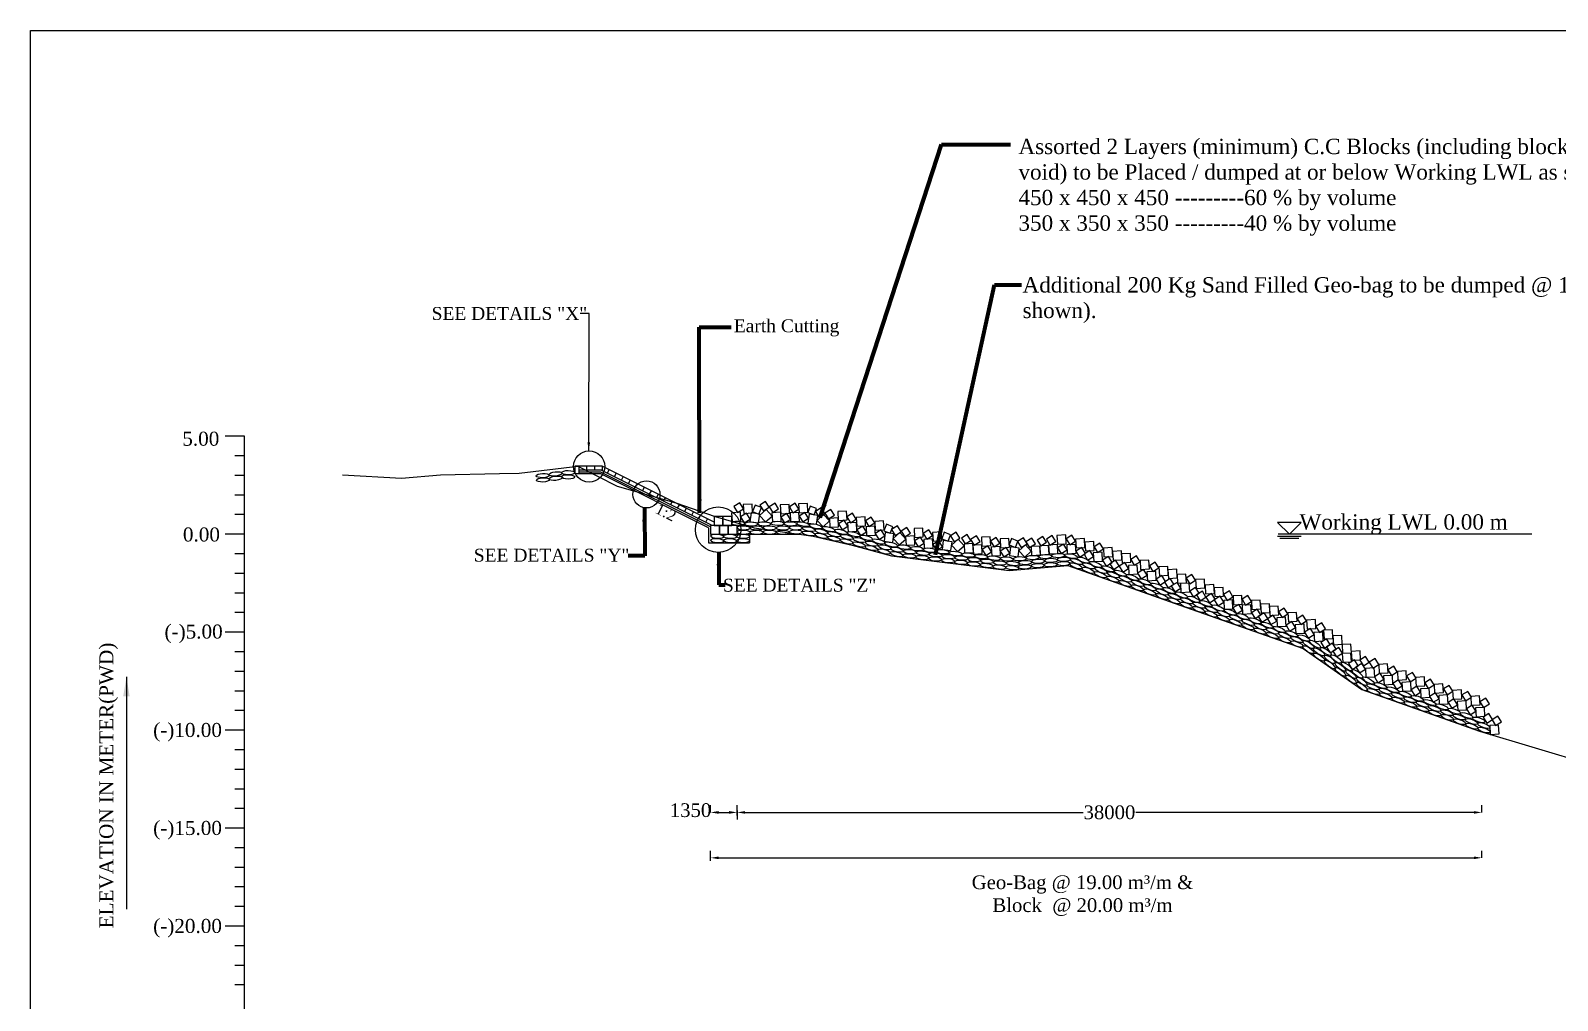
# Model space of a CAD drawing. Header units: metres. Extents: x -2434 to 11656, y -15288 to 8109.
# Drawn here: x 1114.7 to 1192.6, y -14076.8 to -14027.3 of the extents above; entities that cross this region are included whole.
import ezdxf

# ---------------------------------------------------------------- set-up
doc = ezdxf.new("R2010")
doc.units = ezdxf.units.M
doc.layers.add('LINE', color=7, linetype='Continuous')
doc.styles.get("Standard").update_dxf_attribs({"font": 'times.ttf'})
doc.dimstyles.get("Standard").update_dxf_attribs({"dimtxt": 0.5, "dimasz": 0.4075, "dimexe": 0.364, "dimexo": 0.219, "dimgap": 0.09, "dimtad": 0, "dimdec": 0, "dimlfac": 1000, "dimzin": 0, "dimdsep": 46, "dimtxsty": 'Standard', "dimcen": 0.09, "dimadec": 0, "dimazin": 0, "dimtfac": 1, "dimtdec": 0, "dimtofl": 0, "dimtmove": 0, "dimatfit": 3, "dimfxl": 1, "dimtolj": 1, "dimtzin": 0, "dimarcsym": 0})

# ---------------------------------------------------------------- blocks, each defined once
blk = doc.blocks.new('*D521')
at = {"color": 0, "lineweight": -2, "ltscale": 0.5}
for p, q in [((1150.79, -14067.39), (1150.79, -14066.876)), ((1151.197, -14067.24), (1168.447, -14067.24)), ((1188.382, -14067.24), (1171.132, -14067.24)), ((1188.79, -14067.24), (1188.79, -14066.876))]:
    blk.add_line(p, q, dxfattribs=at)
at = {"color": 0, "linetype": 'Continuous', "lineweight": -3, "ltscale": 0.5}
for points in [[(1151.197, -14067.172), (1151.197, -14067.308), (1150.79, -14067.24)], [(1188.382, -14067.172), (1188.382, -14067.308), (1188.79, -14067.24)]]:
    blk.add_solid(points, dxfattribs=at)
at = {"layer": 'Defpoints', "color": 0, "linetype": 'Continuous', "lineweight": -3, "ltscale": 0.5}
for p in [(1188.79, -14067.24), (1188.79, -14067.24), (1150.79, -14072.938)]:
    blk.add_point(p, dxfattribs=at)
at = {"color": 0, "linetype": 'Continuous', "lineweight": -3, "ltscale": 0.5, "insert": (1169.79, -14067.24), "char_height": 0.7, "attachment_point": 5}
blk.add_mtext('\\A1;38000', dxfattribs=at)
blk = doc.blocks.new('*D522')
at = {"color": 0, "lineweight": -2, "ltscale": 0.5}
for p, q in [((1149.44, -14067.24), (1149.44, -14066.876)), ((1149.847, -14067.24), (1150.382, -14067.24)), ((1150.79, -14067.144), (1150.79, -14067.604))]:
    blk.add_line(p, q, dxfattribs=at)
at = {"color": 0, "linetype": 'Continuous', "lineweight": -3, "ltscale": 0.5}
for points in [[(1149.847, -14067.172), (1149.847, -14067.308), (1149.44, -14067.24)], [(1150.382, -14067.172), (1150.382, -14067.308), (1150.79, -14067.24)]]:
    blk.add_solid(points, dxfattribs=at)
at = {"layer": 'Defpoints', "color": 0, "linetype": 'Continuous', "lineweight": -3, "ltscale": 0.5}
for p in [(1149.44, -14067.24), (1150.79, -14066.925), (1150.79, -14067.24)]:
    blk.add_point(p, dxfattribs=at)
at = {"color": 0, "linetype": 'Continuous', "lineweight": -3, "ltscale": 0.5, "insert": (1148.416, -14067.129), "char_height": 0.7, "attachment_point": 5}
blk.add_mtext('\\A1;1350', dxfattribs=at)
blk = doc.blocks.new('*D523')
at = {"color": 0, "lineweight": -2, "ltscale": 0.5}
for p, q in [((1149.44, -14069.707), (1149.44, -14069.193)), ((1149.847, -14069.557), (1188.382, -14069.557)), ((1188.79, -14069.557), (1188.79, -14069.193))]:
    blk.add_line(p, q, dxfattribs=at)
at = {"color": 0, "linetype": 'Continuous', "lineweight": -3, "ltscale": 0.5}
for points in [[(1149.847, -14069.489), (1149.847, -14069.625), (1149.44, -14069.557)], [(1188.382, -14069.489), (1188.382, -14069.625), (1188.79, -14069.557)]]:
    blk.add_solid(points, dxfattribs=at)
at = {"layer": 'Defpoints', "color": 0, "linetype": 'Continuous', "lineweight": -3, "ltscale": 0.5}
for p in [(1188.79, -14069.557), (1188.79, -14069.557), (1149.44, -14075.601)]:
    blk.add_point(p, dxfattribs=at)
at = {"color": 0, "linetype": 'Continuous', "lineweight": -3, "ltscale": 0.5, "insert": (1168.415, -14071.49), "char_height": 0.7, "attachment_point": 5}
blk.add_mtext('\\A1;Geo-Bag @ 19.00 m³/m &\\PBlock  @ 20.00 m³/m', dxfattribs=at)

msp = doc.modelspace()

# ---------------------------------------------------------------- linework, layer by layer
at = {"color": 0, "lineweight": -2}
for p, q in [((1125.667856, -14048.045608), (1124.667856, -14048.045608)), ((1125.667856, -14088.349423), (1125.667856, -14048.045608)), ((1125.667856, -14049.045608), (1125.167856, -14049.045608)), ((1125.667856, -14050.045608), (1125.167856, -14050.045608)), ((1125.667856, -14051.045608), (1125.167856, -14051.045608)), ((1125.667856, -14052.045608), (1125.167856, -14052.045608)), ((1125.667856, -14053.045608), (1124.667856, -14053.045608)), ((1125.667856, -14054.045608), (1125.167856, -14054.045608)), ((1125.667856, -14055.045608), (1125.167856, -14055.045608)), ((1125.667856, -14056.045608), (1125.167856, -14056.045608)), ((1125.667856, -14057.045608), (1125.167856, -14057.045608)), ((1125.667856, -14058.045608), (1124.667856, -14058.045608)), ((1125.667856, -14059.045608), (1125.167856, -14059.045608)), ((1125.667856, -14060.045608), (1125.167856, -14060.045608)), ((1125.667856, -14061.045608), (1125.167856, -14061.045608)), ((1125.667856, -14062.045608), (1125.167856, -14062.045608)), ((1125.667856, -14063.045608), (1124.667856, -14063.045608)), ((1125.667856, -14064.045608), (1125.167856, -14064.045608)), ((1125.667856, -14065.045608), (1125.167856, -14065.045608)), ((1125.667856, -14066.045608), (1125.167856, -14066.045608)), ((1125.667856, -14067.045608), (1125.167856, -14067.045608)), ((1125.667856, -14068.045608), (1124.667856, -14068.045608)), ((1125.667856, -14069.045608), (1125.167856, -14069.045608)), ((1125.667856, -14070.045608), (1125.167856, -14070.045608)), ((1125.667856, -14071.045608), (1125.167856, -14071.045608)), ((1125.667856, -14072.045608), (1125.167856, -14072.045608)), ((1125.667856, -14073.045608), (1124.667856, -14073.045608)), ((1125.667856, -14074.045608), (1125.167856, -14074.045608)), ((1125.667856, -14075.045608), (1125.167856, -14075.045608)), ((1125.667856, -14076.045608), (1125.167856, -14076.045608))]:
    msp.add_line(p, q, dxfattribs=at)
at = {"color": 0, "linetype": 'Continuous', "lineweight": -3, "ltscale": 0.5}
for p, q in [((1139.667856, -14049.929608), (1142.667856, -14049.569608)), ((1143.910097, -14049.569608), (1142.510097, -14049.569608)), ((1142.510097, -14049.569608), (1142.510097, -14049.969608)), ((1142.667856, -14049.569608), (1144.667856, -14050.589608)), ((1142.710097, -14049.569608), (1142.710097, -14049.969608)), ((1143.110097, -14049.569608), (1143.110097, -14049.769608)), ((1143.510097, -14049.569608), (1143.510097, -14049.769608)), ((1149.622836, -14052.425977), (1143.910097, -14049.569608)), ((1143.910097, -14049.569608), (1143.910097, -14049.769608)), ((1130.667856, -14050.009608), (1133.667856, -14050.189608)), ((1133.667856, -14050.189608), (1135.667856, -14050.009608)), ((1135.667856, -14050.009608), (1138.667856, -14049.949608)), ((1138.667856, -14049.949608), (1139.667856, -14049.929608)), ((1143.834604, -14049.969608), (1142.510097, -14049.969608)), ((1143.910097, -14049.769608), (1142.710097, -14049.769608)), ((1143.839277, -14049.869608), (1142.710097, -14049.869608)), ((1149.339635, -14052.722123), (1143.834604, -14049.969608)), ((1149.439635, -14052.669787), (1143.839277, -14049.869608)), ((1149.514884, -14052.595608), (1143.862884, -14049.769608)), ((1144.182069, -14049.9292), (1144.271512, -14049.750315)), ((1144.53984, -14050.108086), (1144.629283, -14049.9292)), ((1144.897611, -14050.286971), (1144.987053, -14050.108086)), ((1145.255382, -14050.465857), (1145.344824, -14050.286971)), ((1144.667856, -14050.589608), (1147.667856, -14051.439608)), ((1145.613152, -14050.644742), (1145.702595, -14050.465857)), ((1145.970923, -14050.823628), (1146.060366, -14050.644742)), ((1146.328694, -14051.002513), (1146.418137, -14050.823628)), ((1146.686465, -14051.181398), (1146.775908, -14051.002513)), ((1147.044236, -14051.360284), (1147.133679, -14051.181398)), ((1147.402007, -14051.539169), (1147.49145, -14051.360284)), ((1147.667856, -14051.439608), (1149.667856, -14052.145608)), ((1147.759778, -14051.718055), (1147.84922, -14051.539169)), ((1148.117549, -14051.89694), (1148.206991, -14051.718055)), ((1148.475319, -14052.075826), (1148.564762, -14051.89694)), ((1148.83309, -14052.254711), (1148.922533, -14052.075826)), ((1149.190861, -14052.433597), (1149.280304, -14052.254711)), ((1149.667856, -14052.145608), (1151.667856, -14052.725608)), ((1178.967258, -14053.045608), (1178.367258, -14052.445608)), ((1179.567258, -14052.445608), (1178.367258, -14052.445608)), ((1178.967258, -14053.045608), (1179.567258, -14052.445608)), ((1149.339635, -14053.488872), (1151.432038, -14053.488872)), ((1149.439635, -14053.045608), (1153.953571, -14053.045608)), ((1151.432038, -14053.04617), (1151.432038, -14053.488872)), ((1151.667856, -14052.725608), (1154.667856, -14053.145608)), ((1154.667856, -14053.145608), (1156.667856, -14053.595608)), ((1178.367258, -14053.145608), (1179.567258, -14053.145608)), ((1191.341146, -14053.045608), (1178.396477, -14053.045608)), ((1178.487258, -14053.245608), (1179.447258, -14053.245608)), ((1156.667856, -14053.595608), (1158.667856, -14054.145608)), ((1158.667856, -14054.145608), (1164.667856, -14054.895608)), ((1164.667856, -14054.895608), (1167.667856, -14054.635608)), ((1167.667856, -14054.635608), (1173.667856, -14056.765608)), ((1173.667856, -14056.765608), (1179.667856, -14058.875608)), ((1179.667856, -14058.875608), (1182.667856, -14060.975608)), ((1182.667856, -14060.975608), (1188.667856, -14063.085608)), ((1188.667856, -14063.085608), (1194.667856, -14064.885608))]:
    msp.add_line(p, q, dxfattribs=at)
at = {"color": 0, "lineweight": -3, "ltscale": 0.5}
msp.add_line((1149.339635, -14052.722123), (1149.339635, -14053.488872), dxfattribs=at)
at = {"color": 0, "linetype": 'Continuous', "lineweight": -3, "ltscale": 0.5}
for points in [[(1150.534128, -14052.398457), (1150.983433, -14052.37347), (1150.958446, -14051.924164), (1150.509141, -14051.949151), (1150.534128, -14052.398457)], [(1150.814641, -14051.932162), (1151.111165, -14051.746221), (1150.925224, -14051.449698), (1150.628701, -14051.635638), (1150.814641, -14051.932162)], [(1151.132795, -14051.981388), (1151.5821, -14051.956401), (1151.557113, -14051.507095), (1151.107808, -14051.532082), (1151.132795, -14051.981388)], [(1151.581883, -14051.887446), (1151.90848, -14052.013279), (1152.034314, -14051.686682), (1151.707716, -14051.560848), (1151.581883, -14051.887446)], [(1152.575704, -14052.115343), (1152.272217, -14051.783085), (1151.939959, -14052.086572), (1152.243446, -14052.41883), (1152.575704, -14052.115343)], [(1152.137708, -14051.850784), (1152.434231, -14051.664844), (1152.248291, -14051.368321), (1151.951767, -14051.554261), (1152.137708, -14051.850784)], [(1152.616847, -14051.943305), (1152.91337, -14051.757365), (1152.727429, -14051.460841), (1152.430906, -14051.646782), (1152.616847, -14051.943305)], [(1152.592571, -14052.399865), (1153.041876, -14052.374878), (1153.016889, -14051.925572), (1152.567584, -14051.950559), (1152.592571, -14052.399865)], [(1153.02283, -14051.997595), (1153.472135, -14051.972608), (1153.447148, -14051.523302), (1152.997843, -14051.548289), (1153.02283, -14051.997595)], [(1153.644558, -14051.944797), (1153.941081, -14051.758857), (1153.755141, -14051.462333), (1153.458617, -14051.648274), (1153.644558, -14051.944797)], [(1153.520926, -14052.402853), (1153.970232, -14052.377867), (1153.945245, -14051.928561), (1153.495939, -14051.953548), (1153.520926, -14052.402853)], [(1153.952292, -14051.94876), (1154.401598, -14051.923773), (1154.376611, -14051.474467), (1153.927305, -14051.499454), (1153.952292, -14051.94876)], [(1154.397548, -14051.932569), (1154.724146, -14052.058403), (1154.849979, -14051.731805), (1154.523382, -14051.605972), (1154.397548, -14051.932569)], [(1154.975529, -14052.186054), (1155.272052, -14052.000114), (1155.086111, -14051.70359), (1154.789588, -14051.889531), (1154.975529, -14052.186054)], [(1155.461973, -14052.260167), (1155.758496, -14052.074227), (1155.572555, -14051.777703), (1155.276032, -14051.963644), (1155.461973, -14052.260167)], [(1155.952863, -14052.338132), (1156.402169, -14052.313145), (1156.377182, -14051.863839), (1155.927876, -14051.888826), (1155.952863, -14052.338132)], [(1151.15945, -14052.456442), (1151.455973, -14052.270502), (1151.270032, -14051.973978), (1150.973509, -14052.159919), (1151.15945, -14052.456442)], [(1151.948199, -14052.019224), (1151.502012, -14051.960764), (1151.443552, -14052.40695), (1151.889739, -14052.46541), (1151.948199, -14052.019224)], [(1153.215498, -14052.471616), (1153.512021, -14052.285675), (1153.32608, -14051.989152), (1153.029557, -14052.175092), (1153.215498, -14052.471616)], [(1154.1405, -14052.417035), (1154.437023, -14052.231095), (1154.251083, -14051.934571), (1153.954559, -14052.120512), (1154.1405, -14052.417035)], [(1154.907813, -14052.08604), (1154.461626, -14052.02758), (1154.403166, -14052.473767), (1154.849353, -14052.532227), (1154.907813, -14052.08604)], [(1155.508373, -14052.368585), (1155.204885, -14052.036327), (1154.872627, -14052.339815), (1155.176115, -14052.672073), (1155.508373, -14052.368585)], [(1155.524281, -14052.688307), (1155.973587, -14052.66332), (1155.9486, -14052.214014), (1155.499294, -14052.239001), (1155.524281, -14052.688307)], [(1156.145531, -14052.812152), (1156.442055, -14052.626212), (1156.256114, -14052.329688), (1155.959591, -14052.515629), (1156.145531, -14052.812152)], [(1156.577491, -14052.459747), (1156.874014, -14052.273807), (1156.688074, -14051.977283), (1156.39155, -14052.163224), (1156.577491, -14052.459747)], [(1156.458244, -14052.914642), (1156.907549, -14052.889655), (1156.882562, -14052.440349), (1156.433257, -14052.465336), (1156.458244, -14052.914642)], [(1156.898455, -14052.638355), (1157.347761, -14052.613368), (1157.322774, -14052.164062), (1156.873468, -14052.189049), (1156.898455, -14052.638355)], [(1157.091123, -14053.112376), (1157.387647, -14052.926435), (1157.201706, -14052.629912), (1156.905183, -14052.815852), (1157.091123, -14053.112376)], [(1157.52182, -14052.657493), (1157.818343, -14052.471552), (1157.632403, -14052.175029), (1157.33588, -14052.360969), (1157.52182, -14052.657493)], [(1157.398188, -14053.115549), (1157.847494, -14053.090562), (1157.822507, -14052.641256), (1157.373201, -14052.666243), (1157.398188, -14053.115549)], [(1157.839228, -14052.842397), (1158.288533, -14052.81741), (1158.263546, -14052.368105), (1157.814241, -14052.393092), (1157.839228, -14052.842397)], [(1158.281945, -14052.865162), (1158.608542, -14052.990996), (1158.734376, -14052.664398), (1158.407778, -14052.538565), (1158.281945, -14052.865162)], [(1158.860867, -14053.106452), (1159.157391, -14052.920512), (1158.97145, -14052.623988), (1158.674927, -14052.809929), (1158.860867, -14053.106452)], [(1159.349498, -14053.18104), (1159.646021, -14052.995099), (1159.460081, -14052.698576), (1159.163557, -14052.884516), (1159.349498, -14053.18104)], [(1158.027435, -14053.310673), (1158.323958, -14053.124732), (1158.138018, -14052.828209), (1157.841495, -14053.014149), (1158.027435, -14053.310673)], [(1158.792209, -14053.018633), (1158.346022, -14052.960173), (1158.287562, -14053.40636), (1158.733749, -14053.46482), (1158.792209, -14053.018633)], [(1159.393711, -14053.288983), (1159.090224, -14052.956725), (1158.757966, -14053.260213), (1159.061453, -14053.592471), (1159.393711, -14053.288983)], [(1159.411806, -14053.609179), (1159.861112, -14053.584192), (1159.836125, -14053.134887), (1159.386819, -14053.159873), (1159.411806, -14053.609179)], [(1159.843249, -14053.207557), (1160.292555, -14053.18257), (1160.267568, -14052.733264), (1159.818262, -14052.758251), (1159.843249, -14053.207557)], [(1160.035917, -14053.681578), (1160.332441, -14053.495637), (1160.1465, -14053.199114), (1159.849977, -14053.385054), (1160.035917, -14053.681578)], [(1160.468852, -14053.298813), (1160.765375, -14053.112872), (1160.579434, -14052.816349), (1160.282911, -14053.002289), (1160.468852, -14053.298813)], [(1160.342809, -14053.760898), (1160.792114, -14053.735911), (1160.767128, -14053.286606), (1160.317822, -14053.311592), (1160.342809, -14053.760898)], [(1160.795328, -14053.399454), (1161.244634, -14053.374467), (1161.219647, -14052.925161), (1160.770341, -14052.950148), (1160.795328, -14053.399454)], [(1160.968131, -14053.866137), (1161.264654, -14053.680197), (1161.078714, -14053.383673), (1160.78219, -14053.569614), (1160.968131, -14053.866137)], [(1161.233243, -14053.273597), (1161.559841, -14053.399431), (1161.685674, -14053.072833), (1161.359077, -14052.947), (1161.233243, -14053.273597)], [(1161.75688, -14053.428919), (1161.310693, -14053.370459), (1161.252234, -14053.816645), (1161.69842, -14053.875105), (1161.75688, -14053.428919)], [(1161.862212, -14053.426623), (1162.158736, -14053.240682), (1161.972795, -14052.944159), (1161.676272, -14053.130099), (1161.862212, -14053.426623)], [(1162.374522, -14053.629566), (1162.071034, -14053.297308), (1161.738776, -14053.600796), (1162.042264, -14053.933054), (1162.374522, -14053.629566)], [(1162.420269, -14053.542645), (1162.716792, -14053.356704), (1162.530852, -14053.060181), (1162.234328, -14053.246121), (1162.420269, -14053.542645)], [(1162.893986, -14053.608136), (1163.19051, -14053.422195), (1163.004569, -14053.125672), (1162.708046, -14053.311612), (1162.893986, -14053.608136)], [(1163.281821, -14053.648482), (1163.731127, -14053.623495), (1163.70614, -14053.174189), (1163.256834, -14053.199176), (1163.281821, -14053.648482)], [(1163.907423, -14053.691338), (1164.203947, -14053.505397), (1164.018006, -14053.208874), (1163.721483, -14053.394814), (1163.907423, -14053.691338)], [(1164.233225, -14053.73722), (1164.682531, -14053.712233), (1164.657544, -14053.262928), (1164.208238, -14053.287915), (1164.233225, -14053.73722)], [(1164.666386, -14053.593311), (1164.992983, -14053.719144), (1165.118817, -14053.392547), (1164.792219, -14053.266713), (1164.666386, -14053.593311)], [(1165.289875, -14053.713837), (1165.586398, -14053.527896), (1165.400458, -14053.231373), (1165.103935, -14053.417314), (1165.289875, -14053.713837)], [(1165.712903, -14053.728746), (1166.009426, -14053.542806), (1165.823486, -14053.246282), (1165.526963, -14053.432223), (1165.712903, -14053.728746)], [(1166.286445, -14053.635903), (1166.582968, -14053.449963), (1166.397028, -14053.153439), (1166.100504, -14053.33938), (1166.286445, -14053.635903)], [(1166.755472, -14053.59642), (1167.051995, -14053.41048), (1166.866054, -14053.113956), (1166.569531, -14053.299897), (1166.755472, -14053.59642)], [(1167.135183, -14053.553849), (1167.584488, -14053.528862), (1167.559501, -14053.079556), (1167.110196, -14053.104543), (1167.135183, -14053.553849)], [(1167.761024, -14053.579548), (1168.057548, -14053.393607), (1167.871607, -14053.097084), (1167.575084, -14053.283024), (1167.761024, -14053.579548)], [(1168.090539, -14053.74193), (1168.539845, -14053.716943), (1168.514858, -14053.267638), (1168.065552, -14053.292625), (1168.090539, -14053.74193)], [(1168.560336, -14053.89657), (1169.009642, -14053.871583), (1168.984655, -14053.422277), (1168.535349, -14053.447264), (1168.560336, -14053.89657)], [(1162.395993, -14053.999204), (1162.845298, -14053.974217), (1162.820311, -14053.524912), (1162.371006, -14053.549899), (1162.395993, -14053.999204)], [(1162.849704, -14054.059531), (1163.299009, -14054.034544), (1163.274022, -14053.585238), (1162.824717, -14053.610225), (1162.849704, -14054.059531)], [(1163.474489, -14054.122503), (1163.771012, -14053.936562), (1163.585072, -14053.640039), (1163.288549, -14053.825979), (1163.474489, -14054.122503)], [(1163.781381, -14054.153423), (1164.230686, -14054.128436), (1164.205699, -14053.67913), (1163.756394, -14053.704117), (1163.781381, -14054.153423)], [(1164.406028, -14054.203904), (1164.702551, -14054.017963), (1164.516611, -14053.72144), (1164.220087, -14053.90738), (1164.406028, -14054.203904)], [(1165.190023, -14053.748632), (1164.743836, -14053.690172), (1164.685376, -14054.136359), (1165.131563, -14054.194819), (1165.190023, -14053.748632)], [(1165.802185, -14053.916781), (1165.498697, -14053.584523), (1165.166439, -14053.88801), (1165.469927, -14054.220268), (1165.802185, -14053.916781)], [(1165.816641, -14054.124207), (1166.265947, -14054.09922), (1166.24096, -14053.649914), (1165.791654, -14053.674901), (1165.816641, -14054.124207)], [(1166.262169, -14054.092463), (1166.711474, -14054.067476), (1166.686487, -14053.61817), (1166.237182, -14053.643157), (1166.262169, -14054.092463)], [(1166.711189, -14054.047816), (1167.160495, -14054.022829), (1167.135508, -14053.573523), (1166.686202, -14053.59851), (1166.711189, -14054.047816)], [(1167.327851, -14054.027869), (1167.624374, -14053.841929), (1167.438433, -14053.545405), (1167.14191, -14053.731346), (1167.327851, -14054.027869)], [(1167.634982, -14054.041633), (1168.084287, -14054.016646), (1168.0593, -14053.56734), (1167.609995, -14053.592327), (1167.634982, -14054.041633)], [(1168.263342, -14054.208614), (1168.559865, -14054.022673), (1168.373924, -14053.72615), (1168.077401, -14053.91209), (1168.263342, -14054.208614)], [(1168.677196, -14054.362768), (1168.973719, -14054.176828), (1168.787779, -14053.880304), (1168.491255, -14054.066245), (1168.677196, -14054.362768)], [(1168.991752, -14054.439527), (1169.441058, -14054.41454), (1169.416071, -14053.965235), (1168.966765, -14053.990222), (1168.991752, -14054.439527)], [(1169.188334, -14053.979319), (1169.484857, -14053.793379), (1169.298917, -14053.496855), (1169.002393, -14053.682796), (1169.188334, -14053.979319)], [(1169.627537, -14054.669504), (1169.92406, -14054.483563), (1169.73812, -14054.18704), (1169.441596, -14054.37298), (1169.627537, -14054.669504)], [(1169.50671, -14054.20282), (1169.956016, -14054.177833), (1169.931029, -14053.728528), (1169.481724, -14053.753515), (1169.50671, -14054.20282)], [(1169.976053, -14054.370061), (1170.425359, -14054.345074), (1170.400372, -14053.895769), (1169.951066, -14053.920755), (1169.976053, -14054.370061)], [(1170.433994, -14054.501129), (1170.8833, -14054.476142), (1170.858313, -14054.026837), (1170.409007, -14054.051824), (1170.433994, -14054.501129)], [(1171.059117, -14054.631074), (1171.355641, -14054.445133), (1171.1697, -14054.14861), (1170.873177, -14054.33455), (1171.059117, -14054.631074)], [(1169.995322, -14054.851503), (1170.291846, -14054.665562), (1170.105905, -14054.369039), (1169.809382, -14054.554979), (1169.995322, -14054.851503)], [(1170.468219, -14054.973221), (1170.764742, -14054.78728), (1170.578801, -14054.490757), (1170.282278, -14054.676697), (1170.468219, -14054.973221)], [(1170.782775, -14055.097174), (1171.23208, -14055.072188), (1171.207094, -14054.622882), (1170.757788, -14054.647869), (1170.782775, -14055.097174)], [(1171.412692, -14055.321206), (1171.709215, -14055.135265), (1171.523274, -14054.838742), (1171.226751, -14055.024682), (1171.412692, -14055.321206)], [(1171.380488, -14054.842737), (1171.829794, -14054.81775), (1171.804807, -14054.368444), (1171.355501, -14054.393431), (1171.380488, -14054.842737)], [(1171.724694, -14055.420444), (1172.173999, -14055.395457), (1172.149012, -14054.946151), (1171.699707, -14054.971138), (1171.724694, -14055.420444)], [(1172.010857, -14054.952883), (1172.30738, -14054.766943), (1172.121439, -14054.470419), (1171.824916, -14054.65636), (1172.010857, -14054.952883)], [(1172.338335, -14055.165277), (1172.787641, -14055.14029), (1172.762654, -14054.690984), (1172.313348, -14054.715971), (1172.338335, -14055.165277)], [(1172.799893, -14055.30321), (1173.249199, -14055.278223), (1173.224212, -14054.828917), (1172.774906, -14054.853904), (1172.799893, -14055.30321)], [(1172.357604, -14055.638843), (1172.654128, -14055.452903), (1172.468187, -14055.156379), (1172.171664, -14055.34232), (1172.357604, -14055.638843)], [(1172.782875, -14055.786476), (1173.079398, -14055.600536), (1172.893458, -14055.304012), (1172.596935, -14055.489953), (1172.782875, -14055.786476)], [(1173.128465, -14055.982454), (1173.424989, -14055.796514), (1173.239048, -14055.49999), (1172.942525, -14055.685931), (1173.128465, -14055.982454)], [(1173.265858, -14055.549214), (1173.715164, -14055.524227), (1173.690177, -14055.074921), (1173.240871, -14055.099908), (1173.265858, -14055.549214)], [(1173.436674, -14056.01327), (1173.88598, -14055.988283), (1173.860993, -14055.538978), (1173.411687, -14055.563965), (1173.436674, -14056.01327)], [(1173.887269, -14055.57752), (1174.183792, -14055.39158), (1173.997852, -14055.095056), (1173.701328, -14055.280997), (1173.887269, -14055.57752)], [(1174.068747, -14056.24382), (1174.36527, -14056.05788), (1174.17933, -14055.761356), (1173.882806, -14055.947297), (1174.068747, -14056.24382)], [(1174.208759, -14055.808009), (1174.658065, -14055.783022), (1174.633078, -14055.333716), (1174.183772, -14055.358703), (1174.208759, -14055.808009)], [(1174.691875, -14056.086274), (1175.14118, -14056.061287), (1175.116193, -14055.611982), (1174.666888, -14055.636969), (1174.691875, -14056.086274)], [(1175.163588, -14056.229754), (1175.612894, -14056.204767), (1175.587907, -14055.755461), (1175.138601, -14055.780448), (1175.163588, -14056.229754)], [(1174.417969, -14056.43797), (1174.714493, -14056.252029), (1174.528552, -14055.955506), (1174.232029, -14056.141446), (1174.417969, -14056.43797)], [(1174.889468, -14056.550089), (1175.185991, -14056.364149), (1175.000051, -14056.067626), (1174.703527, -14056.253566), (1174.889468, -14056.550089)], [(1175.321765, -14056.691207), (1175.618288, -14056.505266), (1175.432348, -14056.208743), (1175.135824, -14056.394684), (1175.321765, -14056.691207)], [(1175.796376, -14056.419096), (1176.092899, -14056.233155), (1175.906959, -14055.936632), (1175.610435, -14056.122572), (1175.796376, -14056.419096)], [(1175.643028, -14056.874037), (1176.092333, -14056.84905), (1176.067347, -14056.399744), (1175.618041, -14056.424731), (1175.643028, -14056.874037)], [(1176.119423, -14056.642492), (1176.568729, -14056.617505), (1176.543742, -14056.1682), (1176.094436, -14056.193187), (1176.119423, -14056.642492)], [(1176.738774, -14056.656529), (1177.035297, -14056.470588), (1176.849357, -14056.174065), (1176.552833, -14056.360005), (1176.738774, -14056.656529)], [(1177.060264, -14056.883784), (1177.50957, -14056.858797), (1177.484583, -14056.409492), (1177.035277, -14056.434478), (1177.060264, -14056.883784)], [(1177.524936, -14057.063749), (1177.974242, -14057.038762), (1177.949255, -14056.589457), (1177.499949, -14056.614444), (1177.524936, -14057.063749)], [(1176.276897, -14057.105316), (1176.57342, -14056.919376), (1176.38748, -14056.622853), (1176.090956, -14056.808793), (1176.276897, -14057.105316)], [(1176.584467, -14057.117414), (1177.033773, -14057.092427), (1177.008786, -14056.643122), (1176.55948, -14056.668109), (1176.584467, -14057.117414)], [(1177.216181, -14057.345461), (1177.512704, -14057.159521), (1177.326764, -14056.862997), (1177.03024, -14057.048938), (1177.216181, -14057.345461)], [(1177.568158, -14057.53862), (1177.864681, -14057.352679), (1177.678741, -14057.056156), (1177.382217, -14057.242096), (1177.568158, -14057.53862)], [(1178.031233, -14057.65966), (1178.327757, -14057.47372), (1178.141816, -14057.177196), (1177.845293, -14057.363137), (1178.031233, -14057.65966)], [(1177.979045, -14057.186109), (1178.428351, -14057.161122), (1178.403364, -14056.711816), (1177.954058, -14056.736803), (1177.979045, -14057.186109)], [(1178.351179, -14057.759), (1178.800485, -14057.734013), (1178.775498, -14057.284707), (1178.326192, -14057.309694), (1178.351179, -14057.759)], [(1178.599378, -14057.292899), (1178.895901, -14057.106958), (1178.709961, -14056.810435), (1178.413437, -14056.996376), (1178.599378, -14057.292899)], [(1178.916173, -14057.51355), (1179.365479, -14057.488563), (1179.340492, -14057.039258), (1178.891186, -14057.064244), (1178.916173, -14057.51355)], [(1179.5498, -14057.650378), (1179.846323, -14057.464438), (1179.660382, -14057.167914), (1179.363859, -14057.353855), (1179.5498, -14057.650378)], [(1178.983012, -14057.982875), (1179.279535, -14057.796934), (1179.093595, -14057.500411), (1178.797071, -14057.686351), (1178.983012, -14057.982875)], [(1179.296571, -14058.114393), (1179.745876, -14058.089406), (1179.72089, -14057.6401), (1179.271584, -14057.665087), (1179.296571, -14058.114393)], [(1179.93044, -14058.345673), (1180.226963, -14058.159732), (1180.041023, -14057.863209), (1179.744499, -14058.04915), (1179.93044, -14058.345673)], [(1179.872847, -14057.873775), (1180.322153, -14057.848788), (1180.297166, -14057.399482), (1179.84786, -14057.424469), (1179.872847, -14057.873775)], [(1180.247711, -14058.512131), (1180.697017, -14058.487144), (1180.67203, -14058.037838), (1180.222724, -14058.062825), (1180.247711, -14058.512131)], [(1180.508245, -14058.051245), (1180.804769, -14057.865305), (1180.618828, -14057.568781), (1180.322305, -14057.754722), (1180.508245, -14058.051245)], [(1180.743268, -14058.389265), (1181.192574, -14058.364278), (1181.167587, -14057.914972), (1180.718282, -14057.939959), (1180.743268, -14058.389265)], [(1180.75631, -14058.86523), (1181.052834, -14058.67929), (1180.866893, -14058.382766), (1180.57037, -14058.568707), (1180.75631, -14058.86523)], [(1181.05667, -14059.091034), (1181.353194, -14058.905094), (1181.167253, -14058.60857), (1180.87073, -14058.794511), (1181.05667, -14059.091034)], [(1181.216563, -14058.684687), (1181.665869, -14058.6597), (1181.640882, -14058.210394), (1181.191576, -14058.235381), (1181.216563, -14058.684687)], [(1181.378788, -14059.304951), (1181.675311, -14059.119011), (1181.489371, -14058.822487), (1181.192847, -14059.008428), (1181.378788, -14059.304951)], [(1181.681008, -14059.121384), (1182.130314, -14059.096397), (1182.105327, -14058.647091), (1181.656022, -14058.672078), (1181.681008, -14059.121384)], [(1181.688636, -14059.58062), (1182.137942, -14059.555633), (1182.112955, -14059.106327), (1181.663649, -14059.131314), (1181.688636, -14059.58062)], [(1182.179428, -14059.943874), (1182.475951, -14059.757933), (1182.290011, -14059.46141), (1181.993487, -14059.64735), (1182.179428, -14059.943874)], [(1182.15235, -14059.471681), (1182.601656, -14059.446694), (1182.576669, -14058.997388), (1182.127363, -14059.022375), (1182.15235, -14059.471681)], [(1182.553999, -14060.12014), (1182.850523, -14059.934199), (1182.664582, -14059.637676), (1182.368059, -14059.823616), (1182.553999, -14060.12014)], [(1182.748251, -14059.765842), (1183.044775, -14059.579901), (1182.858834, -14059.283378), (1182.562311, -14059.469318), (1182.748251, -14059.765842)], [(1183.230648, -14059.87405), (1183.527171, -14059.68811), (1183.341231, -14059.391586), (1183.044708, -14059.577527), (1183.230648, -14059.87405)], [(1183.552474, -14060.134387), (1184.001779, -14060.1094), (1183.976792, -14059.660094), (1183.527487, -14059.685081), (1183.552474, -14060.134387)], [(1182.874185, -14060.342133), (1183.323491, -14060.317146), (1183.298504, -14059.86784), (1182.849198, -14059.892827), (1182.874185, -14060.342133)], [(1183.49033, -14060.622589), (1183.786853, -14060.436648), (1183.600913, -14060.140125), (1183.304389, -14060.326065), (1183.49033, -14060.622589)], [(1183.799817, -14060.727303), (1184.249122, -14060.702316), (1184.224136, -14060.25301), (1183.77483, -14060.277997), (1183.799817, -14060.727303)], [(1184.179633, -14060.255831), (1184.476156, -14060.06989), (1184.290216, -14059.773367), (1183.993692, -14059.959307), (1184.179633, -14060.255831)], [(1184.433686, -14060.958583), (1184.730209, -14060.772642), (1184.544269, -14060.476119), (1184.247745, -14060.662059), (1184.433686, -14060.958583)], [(1184.503159, -14060.490648), (1184.952465, -14060.465661), (1184.927478, -14060.016355), (1184.478172, -14060.041342), (1184.503159, -14060.490648)], [(1185.138438, -14060.574928), (1185.434961, -14060.388988), (1185.249021, -14060.092465), (1184.952497, -14060.278405), (1185.138438, -14060.574928)], [(1185.430802, -14060.798135), (1185.880108, -14060.773148), (1185.855121, -14060.323842), (1185.405815, -14060.348829), (1185.430802, -14060.798135)], [(1186.057961, -14060.919579), (1186.354485, -14060.733639), (1186.168544, -14060.437115), (1185.872021, -14060.623056), (1186.057961, -14060.919579)], [(1184.738981, -14061.055631), (1185.188287, -14061.030644), (1185.1633, -14060.581338), (1184.713994, -14060.606325), (1184.738981, -14061.055631)], [(1185.368658, -14061.286337), (1185.665182, -14061.100397), (1185.479241, -14060.803873), (1185.182718, -14060.989814), (1185.368658, -14061.286337)], [(1185.678145, -14061.391051), (1186.127451, -14061.366064), (1186.102464, -14060.916759), (1185.653158, -14060.941745), (1185.678145, -14061.391051)], [(1186.312014, -14061.622331), (1186.608538, -14061.436391), (1186.422597, -14061.139867), (1186.126074, -14061.325808), (1186.312014, -14061.622331)], [(1186.381488, -14061.154396), (1186.830793, -14061.129409), (1186.805806, -14060.680104), (1186.356501, -14060.705091), (1186.381488, -14061.154396)], [(1186.61731, -14061.719379), (1187.066615, -14061.694392), (1187.041628, -14061.245087), (1186.592323, -14061.270074), (1186.61731, -14061.719379)], [(1187.016766, -14061.238677), (1187.31329, -14061.052736), (1187.127349, -14060.756213), (1186.830826, -14060.942153), (1187.016766, -14061.238677)], [(1187.321131, -14061.46077), (1187.770437, -14061.435783), (1187.74545, -14060.986477), (1187.296144, -14061.011464), (1187.321131, -14061.46077)], [(1187.95641, -14061.54505), (1188.252933, -14061.35911), (1188.066992, -14061.062586), (1187.770469, -14061.248527), (1187.95641, -14061.54505)], [(1187.251658, -14061.928705), (1187.548181, -14061.742764), (1187.36224, -14061.446241), (1187.065717, -14061.632181), (1187.251658, -14061.928705)], [(1187.556953, -14062.025753), (1188.006259, -14062.000766), (1187.981272, -14061.55146), (1187.531966, -14061.576447), (1187.556953, -14062.025753)], [(1188.18663, -14062.256459), (1188.483154, -14062.070519), (1188.297213, -14061.773995), (1188.00069, -14061.959936), (1188.18663, -14062.256459)], [(1188.248774, -14061.768257), (1188.69808, -14061.74327), (1188.673093, -14061.293964), (1188.223787, -14061.318951), (1188.248774, -14061.768257)], [(1188.496117, -14062.361173), (1188.945423, -14062.336186), (1188.920436, -14061.88688), (1188.47113, -14061.911867), (1188.496117, -14062.361173)], [(1188.875933, -14061.889701), (1189.172457, -14061.703761), (1188.986516, -14061.407237), (1188.689993, -14061.593178), (1188.875933, -14061.889701)], [(1189.040166, -14062.682201), (1189.336689, -14062.49626), (1189.150748, -14062.199737), (1188.854225, -14062.385678), (1189.040166, -14062.682201)], [(1189.217676, -14063.259017), (1189.666982, -14063.23403), (1189.641995, -14062.784724), (1189.192689, -14062.809711), (1189.217676, -14063.259017)], [(1189.492821, -14062.809343), (1189.789344, -14062.623403), (1189.603404, -14062.326879), (1189.306881, -14062.51282), (1189.492821, -14062.809343)]]:
    msp.add_lwpolyline(points, dxfattribs=at)
for points in [[(1149.439635, -14053.045608), (1149.889635, -14053.045608), (1149.889635, -14052.595608), (1149.439635, -14052.595608)], [(1149.622836, -14052.595608), (1150.072836, -14052.595608), (1150.072836, -14052.145608), (1149.622836, -14052.145608)], [(1149.889635, -14053.045608), (1150.339635, -14053.045608), (1150.339635, -14052.595608), (1149.889635, -14052.595608)], [(1150.072836, -14052.595608), (1150.522836, -14052.595608), (1150.522836, -14052.145608), (1150.072836, -14052.145608)], [(1150.339635, -14053.045608), (1150.789635, -14053.045608), (1150.789635, -14052.595608), (1150.339635, -14052.595608)]]:
    msp.add_lwpolyline(points, close=True, dxfattribs=at)
for centre, radius in [((1143.241602, -14049.585697), 0.797365), ((1146.167856, -14051.014608), 0.68914), ((1149.826224, -14052.812953), 1.16136)]:
    msp.add_circle(centre, radius, dxfattribs=at)
for centre, major_axis in [((1140.874556, -14050.049884), (-0.332286, -0.017639)), ((1140.8827, -14050.271509), (-0.332286, -0.017639)), ((1141.527007, -14049.969551), (-0.330696, -0.036945)), ((1141.53515, -14050.191176), (-0.330696, -0.036945)), ((1142.176725, -14050.120448), (-0.332673, 0.007297)), ((1142.178135, -14049.902502), (-0.332673, 0.007297)), ((1150.849599, -14052.48981), (0.33266, -0.007868)), ((1151.120753, -14052.72476), (0.33266, -0.007868)), ((1151.511688, -14052.523959), (0.33266, -0.007868)), ((1151.787632, -14052.729077), (0.33266, -0.007868)), ((1152.178508, -14052.519642), (0.33266, -0.007868)), ((1152.454452, -14052.72476), (0.33266, -0.007868)), ((1152.855114, -14052.492834), (0.33266, -0.007868)), ((1153.126267, -14052.727785), (0.33266, -0.007868)), ((1153.516375, -14052.515559), (0.33266, -0.007868)), ((1153.787026, -14052.721592), (0.33266, -0.007868)), ((1154.160512, -14052.531963), (0.326993, -0.061646)), ((1154.445773, -14052.783312), (0.326993, -0.061646)), ((1154.807477, -14052.643684), (0.323133, -0.079434)), ((1155.459075, -14052.784325), (0.323133, -0.079434)), ((1149.777174, -14053.374137), (0.332472, -0.013683)), ((1149.777687, -14053.154049), (0.332472, -0.013683)), ((1150.438074, -14053.376371), (0.332472, -0.013683)), ((1150.438587, -14053.156284), (0.332472, -0.013683)), ((1151.094737, -14053.372707), (-0.332673, 0.007297)), ((1151.099741, -14053.152619), (-0.332673, 0.007297)), ((1151.120753, -14052.942591), (0.33266, -0.007868)), ((1151.787632, -14052.946908), (0.33266, -0.007868)), ((1152.454452, -14052.942591), (0.33266, -0.007868)), ((1153.126267, -14052.945615), (0.33266, -0.007868)), ((1153.782715, -14052.931953), (0.33266, -0.007868)), ((1154.441462, -14053.004676), (0.326993, -0.061646)), ((1155.090942, -14053.127661), (0.323133, -0.079434)), ((1155.094654, -14052.90442), (0.323133, -0.079434)), ((1155.733798, -14053.271639), (0.323133, -0.079434)), ((1155.743139, -14053.045608), (0.323133, -0.079434)), ((1156.100734, -14052.921628), (0.323133, -0.079434)), ((1156.377373, -14053.414627), (0.323133, -0.079434)), ((1156.388511, -14053.186796), (0.323133, -0.079434)), ((1156.743591, -14053.045608), (0.323133, -0.079434)), ((1157.016517, -14053.571537), (0.323133, -0.079434)), ((1157.031367, -14053.339952), (0.323133, -0.079434)), ((1157.382734, -14053.227888), (0.323133, -0.079434)), ((1157.663086, -14053.530445), (0.323133, -0.079434)), ((1158.010621, -14053.418381), (0.323133, -0.079434)), ((1158.653478, -14053.571537), (0.323133, -0.079434)), ((1157.648116, -14053.750767), (0.323133, -0.079434)), ((1158.28726, -14053.926346), (0.323133, -0.079434)), ((1158.31708, -14053.709727), (0.323133, -0.079434)), ((1158.933829, -14054.060781), (0.323133, -0.079434)), ((1158.956224, -14053.836705), (0.323133, -0.079434)), ((1159.304717, -14053.702427), (0.330172, -0.041366)), ((1159.586386, -14054.151048), (0.331309, -0.030973)), ((1159.60926, -14053.93396), (0.331309, -0.030973)), ((1159.966256, -14053.780386), (0.331309, -0.030973)), ((1160.243374, -14054.234953), (0.331309, -0.030973)), ((1160.265289, -14054.012389), (0.331309, -0.030973)), ((1160.625519, -14053.859859), (0.331309, -0.030973)), ((1160.89605, -14054.310722), (0.331309, -0.030973)), ((1160.919762, -14054.093008), (0.331309, -0.030973)), ((1161.279632, -14053.939331), (0.331309, -0.030973)), ((1161.569564, -14054.187394), (0.331309, -0.030973)), ((1161.932548, -14054.029597), (0.331309, -0.030973)), ((1162.231223, -14054.262851), (0.331309, -0.030973)), ((1162.588818, -14054.108704), (0.331309, -0.030973)), ((1162.888091, -14054.344566), (0.331309, -0.030973)), ((1163.24329, -14054.184891), (0.331309, -0.030973)), ((1163.902075, -14054.264468), (0.331309, -0.030973)), ((1164.557266, -14054.311505), (0.331309, -0.030973)), ((1165.212338, -14054.298363), (0.332632, 0.008996)), ((1165.864775, -14054.235631), (0.332632, 0.008996)), ((1166.518529, -14054.185934), (0.332632, 0.008996)), ((1166.8087, -14054.379713), (0.332632, 0.008996)), ((1167.173122, -14054.134465), (0.332632, 0.008996)), ((1167.463413, -14054.326001), (0.332632, 0.008996)), ((1167.83076, -14054.161082), (0.327125, -0.060942)), ((1168.109316, -14054.437499), (0.310758, -0.118973)), ((1168.459238, -14054.363908), (0.310758, -0.118973)), ((1161.5522, -14054.396348), (0.331309, -0.030973)), ((1162.214816, -14054.482026), (0.331309, -0.030973)), ((1162.864259, -14054.561081), (0.331309, -0.030973)), ((1163.517055, -14054.640136), (0.331309, -0.030973)), ((1163.544959, -14054.425446), (0.331309, -0.030973)), ((1164.172007, -14054.723727), (0.331309, -0.030973)), ((1164.201827, -14054.509768), (0.331309, -0.030973)), ((1164.828755, -14054.756371), (0.331309, -0.030973)), ((1164.861329, -14054.539387), (0.331309, -0.030973)), ((1165.465744, -14054.712881), (0.332632, 0.008996)), ((1165.490414, -14054.488857), (0.332632, 0.008996)), ((1166.129438, -14054.647905), (0.332632, 0.008996)), ((1166.154108, -14054.426124), (0.332632, 0.008996)), ((1166.783551, -14054.601442), (0.332632, 0.008996)), ((1167.437066, -14054.543924), (0.332632, 0.008996)), ((1168.079716, -14054.662303), (0.310758, -0.118973)), ((1168.702592, -14054.885447), (0.310758, -0.118973)), ((1168.731215, -14054.662146), (0.310758, -0.118973)), ((1169.088821, -14054.58507), (0.310758, -0.118973)), ((1169.32966, -14055.10979), (0.310758, -0.118973)), ((1169.359241, -14054.889462), (0.310758, -0.118973)), ((1169.716846, -14054.812387), (0.310758, -0.118973)), ((1169.982236, -14055.111824), (0.310758, -0.118973)), ((1170.339842, -14055.034749), (0.310758, -0.118973)), ((1169.956847, -14055.334499), (0.310758, -0.118973)), ((1170.586909, -14055.558113), (0.310758, -0.118973)), ((1170.605232, -14055.331683), (0.310758, -0.118973)), ((1170.962838, -14055.254607), (0.310758, -0.118973)), ((1171.21697, -14055.781674), (0.310758, -0.118973)), ((1171.227629, -14055.553054), (0.310758, -0.118973)), ((1171.585235, -14055.475979), (0.310758, -0.118973)), ((1171.842601, -14055.996109), (0.310758, -0.118973)), ((1171.855176, -14055.769471), (0.310758, -0.118973)), ((1172.212781, -14055.692396), (0.310758, -0.118973)), ((1172.482722, -14055.993241), (0.310758, -0.118973)), ((1172.833741, -14055.916583), (0.310758, -0.118973)), ((1172.463561, -14056.219723), (0.310758, -0.118973)), ((1173.085718, -14056.444275), (0.310758, -0.118973)), ((1173.108353, -14056.220036), (0.310758, -0.118973)), ((1173.459372, -14056.143377), (0.310758, -0.118973)), ((1173.714582, -14056.664343), (0.310758, -0.118973)), ((1173.730271, -14056.442815), (0.310758, -0.118973)), ((1174.08129, -14056.366157), (0.310758, -0.118973)), ((1174.354943, -14056.660067), (0.310758, -0.118973)), ((1174.705962, -14056.583408), (0.310758, -0.118973)), ((1174.343326, -14056.887591), (0.310758, -0.118973)), ((1174.97219, -14057.114073), (0.310758, -0.118973)), ((1174.98249, -14056.888321), (0.310758, -0.118973)), ((1175.333509, -14056.811663), (0.310758, -0.118973)), ((1175.591473, -14057.325744), (0.310758, -0.118973)), ((1175.609917, -14057.100097), (0.310758, -0.118973)), ((1175.960935, -14057.023439), (0.310758, -0.118973)), ((1176.217343, -14057.54164), (0.310758, -0.118973)), ((1176.235188, -14057.318131), (0.310758, -0.118973)), ((1176.586207, -14057.241472), (0.310758, -0.118973)), ((1176.864291, -14057.537468), (0.310758, -0.118973)), ((1177.21531, -14057.46081), (0.310758, -0.118973)), ((1176.851118, -14057.763481), (0.310758, -0.118973)), ((1177.474233, -14057.991005), (0.310758, -0.118973)), ((1177.483814, -14057.763793), (0.310758, -0.118973)), ((1177.834833, -14057.687135), (0.310758, -0.118973)), ((1178.103576, -14058.212272), (0.310758, -0.118973)), ((1178.108486, -14057.982088), (0.310758, -0.118973)), ((1178.459505, -14057.905429), (0.310758, -0.118973)), ((1178.736272, -14058.206588), (0.310758, -0.118973)), ((1179.087291, -14058.129929), (0.310758, -0.118973)), ((1178.721901, -14058.430619), (0.310758, -0.118973)), ((1179.348729, -14058.416851), (0.310758, -0.118973)), ((1179.349807, -14058.64933), (0.310758, -0.118973)), ((1179.699748, -14058.340193), (0.310758, -0.118973)), ((1179.939467, -14058.935138), (0.278976, -0.181377)), ((1179.946533, -14058.678566), (0.278976, -0.181377)), ((1180.278749, -14058.65609), (0.278976, -0.181377)), ((1180.483181, -14059.051377), (0.278976, -0.181377)), ((1180.822343, -14059.025042), (0.278976, -0.181377)), ((1180.483181, -14059.312642), (0.278976, -0.181377)), ((1181.027796, -14059.429574), (0.265962, -0.199973)), ((1181.027796, -14059.690839), (0.265962, -0.199973)), ((1181.353785, -14059.413095), (0.265962, -0.199973)), ((1181.569474, -14059.810311), (0.265962, -0.199973)), ((1181.895463, -14059.793832), (0.265962, -0.199973)), ((1181.569474, -14060.071576), (0.265962, -0.199973)), ((1182.114146, -14060.189432), (0.265962, -0.199973)), ((1182.114146, -14060.450697), (0.265962, -0.199973)), ((1182.440135, -14060.172953), (0.265962, -0.199973)), ((1182.658938, -14060.551866), (0.265962, -0.199973)), ((1183.004781, -14060.514884), (0.289265, -0.164471)), ((1182.663729, -14060.820014), (0.265962, -0.199973)), ((1183.239248, -14060.832486), (0.315729, -0.105073)), ((1183.255895, -14061.068302), (0.315729, -0.105073)), ((1183.616255, -14060.761564), (0.315729, -0.105073)), ((1183.868711, -14061.052032), (0.315729, -0.105073)), ((1183.885358, -14061.287848), (0.315729, -0.105073)), ((1184.245718, -14060.98111), (0.315729, -0.105073)), ((1184.497575, -14061.275958), (0.315729, -0.105073)), ((1184.874582, -14061.205036), (0.315729, -0.105073)), ((1185.502608, -14061.420567), (0.315729, -0.105073)), ((1184.514222, -14061.511775), (0.315729, -0.105073)), ((1185.125601, -14061.491489), (0.315729, -0.105073)), ((1185.142247, -14061.727305), (0.315729, -0.105073)), ((1185.753986, -14061.714372), (0.315729, -0.105073)), ((1185.770632, -14061.950189), (0.315729, -0.105073)), ((1186.129795, -14061.633437), (0.315729, -0.105073)), ((1186.378299, -14061.936369), (0.315729, -0.105073)), ((1186.394945, -14062.172186), (0.315729, -0.105073)), ((1186.754108, -14061.855434), (0.315729, -0.105073)), ((1187.005606, -14062.152004), (0.315729, -0.105073)), ((1187.381415, -14062.071069), (0.315729, -0.105073)), ((1187.022253, -14062.38782), (0.315729, -0.105073)), ((1187.635907, -14062.376295), (0.315729, -0.105073)), ((1187.652554, -14062.612112), (0.315729, -0.105073)), ((1188.011716, -14062.295361), (0.315729, -0.105073)), ((1188.259621, -14062.6009), (0.315729, -0.105073)), ((1188.276268, -14062.836716), (0.315729, -0.105073)), ((1188.635431, -14062.519965), (0.315729, -0.105073)), ((1188.888246, -14062.807982), (0.315729, -0.105073)), ((1188.898425, -14063.039418), (0.315729, -0.105073))]:
    msp.add_ellipse(centre, major_axis=major_axis, ratio=0.329715771, dxfattribs=at)
at = {"layer": 'LINE', "color": 0, "linetype": 'ByBlock', "lineweight": -3, "ltscale": 0.5}
msp.add_lwpolyline([(1114.744815, -14027.342733), (1245.294837, -14027.342733), (1245.294837, -14117.24047), (1114.744815, -14117.24047)], close=True, dxfattribs=at)

# ---------------------------------------------------------------- texts
at = {"color": 0, "linetype": 'Continuous', "lineweight": -3, "ltscale": 0.5}
msp.add_text('1:2', height=0.55, rotation=333.14815847, dxfattribs=at).set_placement((1146.561722, -14051.934338))
at = {"color": 0, "lineweight": -2}
msp.add_text('ELEVATION IN METER(PWD)', height=0.715, rotation=90, dxfattribs=at).set_placement((1118.972578, -14073.155119))
at = {"color": 0, "lineweight": -2, "char_height": 0.715, "width": 2, "attachment_point": 1}
for s, insert in [('5.00', (1122.485784, -14047.813288)), ('0.00', (1122.518936, -14052.700481)), ('(-)5.00', (1121.579143, -14057.654723)), ('(-)10.00', (1121.001187, -14062.675913)), ('(-)15.00', (1121.001187, -14067.675913)), ('(-)20.00', (1121.001187, -14072.675913))]:
    msp.add_mtext(s, dxfattribs=dict(at, insert=insert))
at = {"color": 0, "linetype": 'Continuous', "lineweight": -3, "ltscale": 0.5, "insert": (1179.484988, -14052.02867), "char_height": 0.78176775, "width": 30.04400339, "attachment_point": 1}
msp.add_mtext('Working LWL 0.00 m', dxfattribs=at)
at = {"color": 0, "linetype": 'Continuous', "lineweight": -3, "ltscale": 0.5, "char_height": 0.65828823, "attachment_point": 3}
for s, insert in [('SEE DETAILS "Y"', (1145.296529, -14053.785143)), ('SEE DETAILS "Z"', (1157.895821, -14055.3176))]:
    msp.add_mtext(s, dxfattribs=dict(at, insert=insert))
at = {"layer": 'LINE', "color": 7, "lineweight": 13, "ltscale": 0.5, "insert": (1165.147007, -14032.865123), "char_height": 0.781767752, "width": 46.31614072, "attachment_point": 1}
msp.add_mtext('Assorted 2 Layers (minimum) C.C Blocks (including block at Key) @ 20.00 {\\C0;m³/m} (excluding void) to be Placed / dumped at or below Working LWL as shown. \\P450 x 450 x 450 ---------60 % by volume\\P350 x 350 x 350 ---------40 % by volume', dxfattribs=at)
at = {"layer": 'LINE', "color": 0, "linetype": 'ByBlock', "lineweight": -3, "ltscale": 0.5, "insert": (1165.356471, -14039.928818), "char_height": 0.78176775, "width": 44.3343089, "attachment_point": 1}
msp.add_mtext('Additional 200 Kg Sand Filled Geo-bag to be dumped @ 19.00 m³/m ({\\C7;minimum} 3 Layer as shown).', dxfattribs=at)
at = {"layer": 'LINE', "color": 0, "linetype": 'ByBlock', "lineweight": -3, "ltscale": 0.5, "char_height": 0.65828823, "attachment_point": 1}
for s, insert in [('SEE DETAILS "X"', (1135.207932, -14041.449859)), ('Earth Cutting', (1150.625115, -14042.078844))]:
    msp.add_mtext(s, dxfattribs=dict(at, insert=insert))

# ---------------------------------------------------------------- dimensions: what is measured, and where the dimension line sits
at = {"color": 0, "linetype": 'Continuous', "lineweight": -3, "ltscale": 0.5}
dim = msp.add_linear_dim(base=(1150.789635, -14067.239596), p1=(1149.439635, -14067.239596), p2=(1150.789635, -14066.924928), dimstyle='Standard', override={"dimtxt": 0.7, "dimtmove": 2, "dimfxl": 0.15, "dimfxlon": 1}, dxfattribs=at)
dim.commit()
dim.dimension.update_dxf_attribs({"geometry": '*D522', "text_midpoint": (1148.416206, -14067.129297), "dimtype": 160})
dim = msp.add_linear_dim(base=(1188.789635, -14069.556916), p1=(1149.439635, -14075.600622), p2=(1188.789635, -14069.556916), text='Geo-Bag @ 19.00 m³/m &\\PBlock  @ 20.00 m³/m', dimstyle='Standard', override={"dimtxt": 0.7, "dimtmove": 2, "dimfxl": 0.15, "dimfxlon": 1}, dxfattribs=at)
dim.commit()
dim.dimension.update_dxf_attribs({"geometry": '*D523', "text_midpoint": (1168.41503, -14071.490434), "dimtype": 160})
dim = msp.add_linear_dim(base=(1188.789635, -14067.239596), p1=(1150.789635, -14072.93812), p2=(1188.789635, -14067.239596), dimstyle='Standard', override={"dimtxt": 0.7, "dimtmove": 2, "dimfxl": 0.15, "dimfxlon": 1}, dxfattribs=at)
dim.commit()
dim.dimension.update_dxf_attribs({"geometry": '*D521', "text_midpoint": (1169.789635, -14067.239596)})

# ---------------------------------------------------------------- leaders
for points, override in [([(1155.038756, -14052.188071), (1161.227408, -14033.15473), (1164.74638, -14033.156364)], {"dimtxt": 0.9, "dimasz": 0.7, "dimclrd": 7, "dimclre": 7, "dimclrt": 7, "dimlwd": 65535, "dimlwe": 65535}), ([(1160.919762, -14054.093008), (1163.917347, -14040.317997), (1165.302501, -14040.317997)], {"dimtxt": 0.9, "dimasz": 0.7, "dimclrd": 7, "dimclre": 7, "dimclrt": 7, "dimlwd": 65535, "dimlwe": 65535}), ([(1143.224189, -14048.770007), (1143.253425, -14041.776421), (1142.793275, -14041.776421)], {"dimfxl": 0.15, "dimfxlon": 1}), ([(1148.873626, -14051.959775), (1148.85277, -14042.48441), (1150.497964, -14042.48441)], {"dimtxt": 0.9, "dimasz": 0.7, "dimclrd": 7, "dimclre": 7, "dimclrt": 7, "dimlwd": 65535, "dimlwe": 65535}), ([(1146.061515, -14051.695494), (1146.078478, -14054.140145), (1145.242844, -14054.140145)], {"dimtxt": 0.9, "dimasz": 0.7, "dimclrd": 7, "dimclre": 7, "dimclrt": 7, "dimlwd": 65535, "dimlwe": 65535}), ([(1149.860613, -14053.940233), (1149.860613, -14055.633369), (1150.183327, -14055.633369)], {"dimtxt": 0.9, "dimasz": 0.7, "dimclrd": 7, "dimclre": 7, "dimclrt": 7, "dimlwd": 65535, "dimlwe": 65535}), ([(1119.637696, -14060.324989), (1119.637696, -14072.181936)], {"dimasz": 1, "dimgap": 0.09, "dimtad": 0, "dimfxl": 0.15, "dimfxlon": 1})]:
    msp.add_leader(points, dimstyle='Standard', override=override, dxfattribs=at)

doc.saveas('drawing.dxf')
